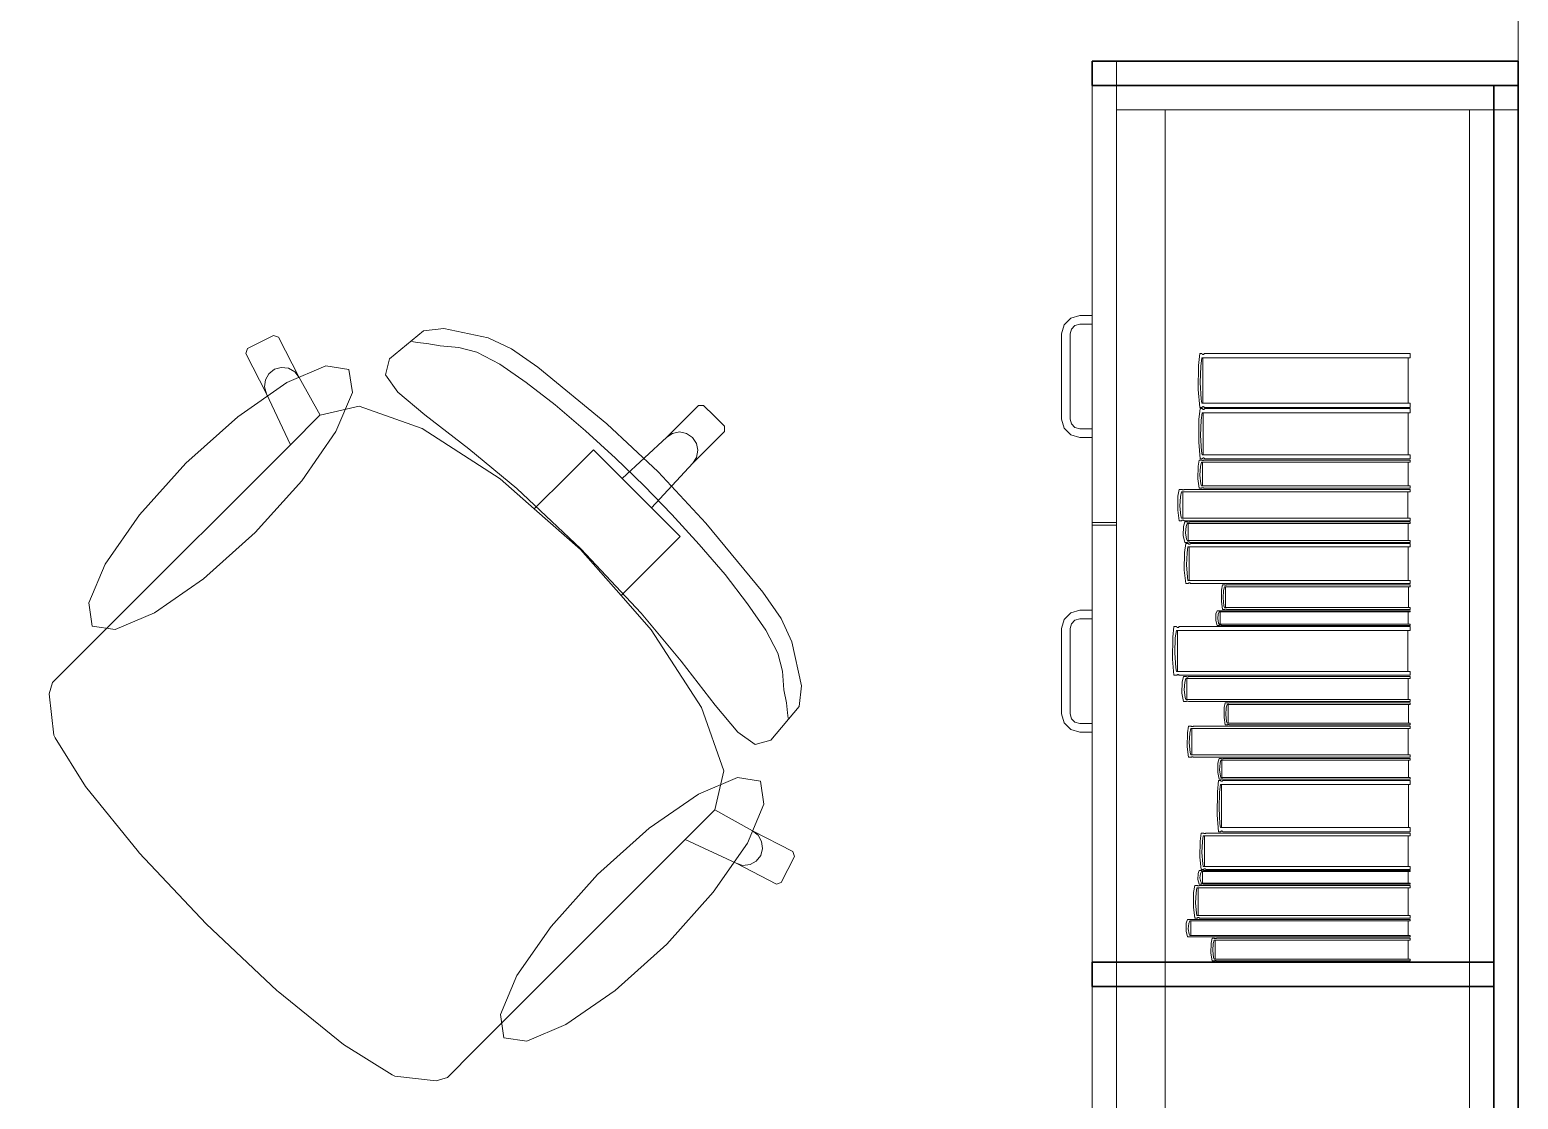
# Model space of a CAD drawing. Header units: inches. Extents: x -38 to 5698, y -33 to 92.
# Drawn here: x 111.298 to 112.52, y 21.608 to 22.486 of the extents above; entities that cross this region are included whole.
import ezdxf

# ---------------------------------------------------------------- set-up
doc = ezdxf.new("R2010")
doc.units = ezdxf.units.IN
doc.header["$MEASUREMENT"] = 0
doc.set_wipeout_variables(frame=1)
doc.linetypes.add('Wipeout_Contour', pattern=[1, 0, -1])
doc.layers.add('02 _ ARQ _ ZON _ Espacio.3D', color=7, linetype='Continuous')
doc.layers.add('Interior - Mobiliario', color=7, linetype='Continuous')

msp = doc.modelspace()

# ---------------------------------------------------------------- linework, layer by layer
at = {"layer": '02 _ ARQ _ ZON _ Espacio.3D', "color": 254, "linetype": 'Continuous', "lineweight": 0, "flags": 128}
msp.add_lwpolyline([(100.8201, 17.4), (112.52, 17.4), (112.52, 29.6999), (100.82, 29.7), (100.82, 27.9653), (102.07, 27.9653), (102.07, 27.7902), (100.82, 27.7902)], close=True, dxfattribs=at)
at = {"layer": 'Interior - Mobiliario', "color": 175, "linetype": 'Continuous', "lineweight": 13}
for p, q in [((112.5, 22.4407), (112.19, 22.4407)), ((112.19, 22.4407), (112.19, 20.9807)), ((112.5, 20.9807), (112.5, 22.4407)), ((112.23, 22.4207), (112.19, 22.4207)), ((112.48, 22.4207), (112.23, 22.4207)), ((112.147, 22.2442), (112.1525, 22.2497)), ((112.1525, 22.2497), (112.16, 22.2517)), ((112.16, 22.2517), (112.17, 22.2517)), ((112.17, 22.2517), (112.17, 22.2447)), ((111.4764, 22.2246), (111.4978, 22.2354)), ((111.4978, 22.2354), (111.5018, 22.2341)), ((111.5932, 22.2161), (111.6211, 22.2392)), ((111.6211, 22.2392), (111.6378, 22.2411)), ((111.6378, 22.2411), (111.674, 22.2334)), ((112.145, 22.2367), (112.147, 22.2442)), ((112.145, 22.1667), (112.145, 22.2367)), ((112.1531, 22.2407), (112.152, 22.2367)), ((112.152, 22.2367), (112.152, 22.1667)), ((112.156, 22.2437), (112.1531, 22.2407)), ((112.16, 22.2447), (112.156, 22.2437)), ((112.17, 22.2447), (112.16, 22.2447)), ((111.4751, 22.2205), (111.4764, 22.2246)), ((111.5018, 22.2341), (111.5188, 22.201)), ((111.6158, 22.2296), (111.6113, 22.2304)), ((111.6238, 22.2288), (111.6158, 22.2296)), ((111.6346, 22.2268), (111.6238, 22.2288)), ((111.65, 22.2256), (111.6346, 22.2268)), ((111.6647, 22.2217), (111.65, 22.2256)), ((111.674, 22.2334), (111.6932, 22.2244)), ((111.6932, 22.2244), (111.7149, 22.2095)), ((111.4921, 22.1874), (111.4751, 22.2205)), ((111.5898, 22.2031), (111.5932, 22.2161)), ((111.6836, 22.2118), (111.6647, 22.2217)), ((111.7054, 22.1969), (111.6836, 22.2118)), ((112.2574, 22.2108), (112.2572, 22.191)), ((112.2584, 22.2205), (112.2574, 22.2108)), ((112.2602, 22.2205), (112.2584, 22.2205)), ((112.2589, 22.1967), (112.2593, 22.2103)), ((112.2593, 22.2103), (112.2601, 22.2169)), ((112.2601, 22.2169), (112.4313, 22.2169)), ((112.2603, 22.2203), (112.2602, 22.2205)), ((112.2606, 22.22), (112.2603, 22.2203)), ((112.2608, 22.2198), (112.2606, 22.22)), ((112.261, 22.2197), (112.2608, 22.2198)), ((112.2613, 22.2197), (112.261, 22.2197)), ((112.261, 22.2169), (112.261, 22.1798)), ((112.2616, 22.2198), (112.2613, 22.2197)), ((112.2618, 22.22), (112.2616, 22.2198)), ((112.262, 22.2202), (112.2618, 22.22)), ((112.2622, 22.2205), (112.262, 22.2202)), ((112.4313, 22.2205), (112.2622, 22.2205)), ((112.4296, 22.1798), (112.4296, 22.2169)), ((112.4313, 22.2169), (112.4313, 22.2205)), ((111.4905, 22.1931), (111.4912, 22.1989)), ((111.4912, 22.1989), (111.494, 22.204)), ((111.494, 22.204), (111.4986, 22.2076)), ((111.4986, 22.2076), (111.5042, 22.2092)), ((111.5042, 22.2092), (111.51, 22.2085)), ((111.51, 22.2085), (111.5152, 22.2056)), ((111.5152, 22.2056), (111.5188, 22.201)), ((111.5188, 22.201), (111.5361, 22.17)), ((111.5998, 22.1888), (111.5898, 22.2031)), ((111.7149, 22.2095), (111.7716, 22.1627)), ((111.4921, 22.1874), (111.4905, 22.1931)), ((111.5117, 22.1457), (111.4921, 22.1874)), ((111.6221, 22.1702), (111.5998, 22.1888)), ((111.7292, 22.1783), (111.7054, 22.1969)), ((112.2572, 22.191), (112.2584, 22.1763)), ((112.2596, 22.1832), (112.2589, 22.1967)), ((111.5361, 22.17), (111.5681, 22.1774)), ((111.5681, 22.1774), (111.62, 22.1591)), ((111.754, 22.1572), (111.7292, 22.1783)), ((111.8207, 22.1518), (111.8468, 22.1779)), ((111.8468, 22.1779), (111.851, 22.1779)), ((111.851, 22.1779), (111.8596, 22.1693)), ((112.2587, 22.1753), (112.2578, 22.1663)), ((112.2584, 22.1763), (112.2602, 22.1763)), ((112.2606, 22.1753), (112.2587, 22.1753)), ((112.2601, 22.1798), (112.2596, 22.1832)), ((112.4313, 22.1798), (112.2601, 22.1798)), ((112.2602, 22.1763), (112.2604, 22.1765)), ((112.2604, 22.1765), (112.2606, 22.1768)), ((112.2606, 22.1768), (112.2609, 22.1769)), ((112.2607, 22.1751), (112.2606, 22.1753)), ((112.2609, 22.1749), (112.2607, 22.1751)), ((112.2609, 22.1769), (112.2611, 22.177)), ((112.2611, 22.1747), (112.2609, 22.1749)), ((112.2611, 22.177), (112.2614, 22.177)), ((112.2614, 22.1746), (112.2611, 22.1747)), ((112.2614, 22.177), (112.2616, 22.1769)), ((112.2616, 22.1746), (112.2614, 22.1746)), ((112.2616, 22.1769), (112.2618, 22.1767)), ((112.2619, 22.1747), (112.2616, 22.1746)), ((112.2618, 22.1767), (112.2621, 22.1764)), ((112.2621, 22.1748), (112.2619, 22.1747)), ((112.2621, 22.1764), (112.2622, 22.1763)), ((112.2624, 22.1751), (112.2621, 22.1748)), ((112.2622, 22.1763), (112.4313, 22.1763)), ((112.2625, 22.1753), (112.2624, 22.1751)), ((112.4313, 22.1753), (112.2625, 22.1753)), ((112.4313, 22.1763), (112.4313, 22.1798)), ((112.4313, 22.172), (112.4313, 22.1753)), ((111.5359, 22.1699), (111.5117, 22.1457)), ((111.5359, 22.1699), (111.5361, 22.17)), ((111.6583, 22.1423), (111.6221, 22.1702)), ((111.7716, 22.1627), (111.8138, 22.1235)), ((111.8681, 22.1608), (111.8596, 22.1693)), ((112.147, 22.1592), (112.145, 22.1667)), ((112.152, 22.1667), (112.1531, 22.1627)), ((112.1531, 22.1627), (112.156, 22.1598)), ((112.2578, 22.1663), (112.2576, 22.1478)), ((112.2592, 22.1532), (112.2596, 22.1658)), ((112.2596, 22.1658), (112.2604, 22.172)), ((112.2604, 22.172), (112.4313, 22.172)), ((112.2613, 22.172), (112.2613, 22.1374)), ((112.4296, 22.1374), (112.4296, 22.172)), ((111.62, 22.1591), (111.6839, 22.1177)), ((111.7786, 22.1346), (111.754, 22.1572)), ((111.7842, 22.1178), (111.8207, 22.1518)), ((111.8207, 22.1518), (111.8256, 22.155)), ((111.8256, 22.155), (111.8313, 22.1562)), ((111.8313, 22.1562), (111.8371, 22.155)), ((111.8371, 22.155), (111.842, 22.1517)), ((111.8452, 22.1468), (111.842, 22.1517)), ((111.8421, 22.1305), (111.8681, 22.1565)), ((111.8681, 22.1565), (111.8681, 22.1608)), ((112.1525, 22.1537), (112.147, 22.1592)), ((112.16, 22.1517), (112.1525, 22.1537)), ((112.156, 22.1598), (112.16, 22.1587)), ((112.16, 22.1587), (112.17, 22.1587)), ((112.17, 22.1517), (112.16, 22.1517)), ((112.17, 22.1587), (112.17, 22.1517)), ((112.2599, 22.1405), (112.2592, 22.1532)), ((111.3638, 21.9978), (111.5117, 22.1457)), ((111.6976, 22.1096), (111.6583, 22.1423)), ((111.7394, 22.1203), (111.7605, 22.1415)), ((111.7605, 22.1415), (111.7842, 22.1178)), ((111.8464, 22.1411), (111.8452, 22.1468)), ((111.8453, 22.1353), (111.8464, 22.1411)), ((112.2576, 22.1478), (112.2587, 22.1341)), ((112.2604, 22.1374), (112.2599, 22.1405)), ((112.4313, 22.1374), (112.2604, 22.1374)), ((112.4313, 22.1341), (112.4313, 22.1374)), ((111.8021, 22.1118), (111.7786, 22.1346)), ((111.8081, 22.0939), (111.8421, 22.1305)), ((111.8421, 22.1305), (111.8453, 22.1353)), ((112.2572, 22.1281), (112.257, 22.1177)), ((112.2581, 22.1331), (112.2572, 22.1281)), ((112.26, 22.1331), (112.2581, 22.1331)), ((112.2586, 22.1207), (112.2591, 22.1278)), ((112.2587, 22.1341), (112.2606, 22.1341)), ((112.2591, 22.1278), (112.2599, 22.1313)), ((112.2599, 22.1313), (112.4313, 22.1313)), ((112.2601, 22.133), (112.26, 22.1331)), ((112.2603, 22.1329), (112.2601, 22.133)), ((112.2606, 22.1328), (112.2603, 22.1329)), ((112.2606, 22.1341), (112.2607, 22.1343)), ((112.2608, 22.1327), (112.2606, 22.1328)), ((112.2607, 22.1343), (112.261, 22.1346)), ((112.2607, 22.1313), (112.2607, 22.1119)), ((112.2611, 22.1327), (112.2608, 22.1327)), ((112.261, 22.1346), (112.2612, 22.1347)), ((112.2613, 22.1328), (112.2611, 22.1327)), ((112.2612, 22.1347), (112.2614, 22.1348)), ((112.2616, 22.1329), (112.2613, 22.1328)), ((112.2614, 22.1348), (112.2617, 22.1348)), ((112.2618, 22.133), (112.2616, 22.1329)), ((112.2617, 22.1348), (112.2619, 22.1347)), ((112.2619, 22.1331), (112.2618, 22.133)), ((112.2619, 22.1347), (112.2622, 22.1345)), ((112.4313, 22.1331), (112.2619, 22.1331)), ((112.2622, 22.1345), (112.2624, 22.1343)), ((112.2624, 22.1343), (112.2625, 22.1341)), ((112.2625, 22.1341), (112.4313, 22.1341)), ((112.4296, 22.1119), (112.4296, 22.1313)), ((112.4313, 22.1313), (112.4313, 22.1331)), ((111.6839, 22.1177), (111.712, 22.0929)), ((111.712, 22.0929), (111.7394, 22.1203)), ((111.7842, 22.1178), (111.7961, 22.1059)), ((111.8529, 22.0813), (111.8138, 22.1235)), ((112.257, 22.1177), (112.2581, 22.11)), ((112.2593, 22.1136), (112.2586, 22.1207)), ((112.2599, 22.1119), (112.2593, 22.1136)), ((111.7503, 22.0601), (111.6976, 22.1096)), ((111.8081, 22.0939), (111.7961, 22.1059)), ((111.8021, 22.1118), (111.8249, 22.0883)), ((112.2406, 22.1034), (112.2404, 22.0919)), ((112.2416, 22.109), (112.2406, 22.1034)), ((112.2437, 22.109), (112.2416, 22.109)), ((112.2422, 22.0952), (112.2427, 22.1031)), ((112.2427, 22.1031), (112.2435, 22.107)), ((112.2435, 22.107), (112.4313, 22.107)), ((112.2438, 22.1089), (112.2437, 22.109)), ((112.244, 22.1088), (112.2438, 22.1089)), ((112.2443, 22.1087), (112.244, 22.1088)), ((112.2446, 22.1086), (112.2443, 22.1087)), ((112.2445, 22.107), (112.2445, 22.0853)), ((112.2449, 22.1086), (112.2446, 22.1086)), ((112.2451, 22.1086), (112.2449, 22.1086)), ((112.2454, 22.1087), (112.2451, 22.1086)), ((112.2456, 22.1089), (112.2454, 22.1087)), ((112.2458, 22.109), (112.2456, 22.1089)), ((112.4313, 22.109), (112.2458, 22.109)), ((112.2581, 22.11), (112.26, 22.11)), ((112.4313, 22.1119), (112.2599, 22.1119)), ((112.26, 22.11), (112.2601, 22.1102)), ((112.2601, 22.1102), (112.2604, 22.1103)), ((112.2604, 22.1103), (112.2606, 22.1104)), ((112.2606, 22.1104), (112.2609, 22.1104)), ((112.2609, 22.1104), (112.2611, 22.1104)), ((112.2611, 22.1104), (112.2614, 22.1104)), ((112.2614, 22.1104), (112.2616, 22.1103)), ((112.2616, 22.1103), (112.2618, 22.1101)), ((112.2618, 22.1101), (112.2619, 22.11)), ((112.2619, 22.11), (112.4313, 22.11)), ((112.4294, 22.0853), (112.4294, 22.107)), ((112.4313, 22.11), (112.4313, 22.1119)), ((112.4313, 22.107), (112.4313, 22.109)), ((111.712, 22.0929), (111.7499, 22.0596)), ((111.8317, 22.0703), (111.8081, 22.0939)), ((111.8249, 22.0883), (111.8474, 22.0637)), ((112.2404, 22.0919), (112.2416, 22.0833)), ((112.243, 22.0873), (112.2422, 22.0952)), ((111.8997, 22.0246), (111.8529, 22.0813)), ((112.17, 22.0817), (112.19, 22.0817)), ((112.17, 22.0797), (112.19, 22.0797)), ((112.2416, 22.0833), (112.2437, 22.0833)), ((112.2435, 22.0853), (112.243, 22.0873)), ((112.4313, 22.0853), (112.2435, 22.0853)), ((112.2437, 22.0833), (112.2438, 22.0834)), ((112.2438, 22.0834), (112.2441, 22.0836)), ((112.2441, 22.0836), (112.2444, 22.0837)), ((112.2444, 22.0837), (112.2446, 22.0837)), ((112.2446, 22.0837), (112.2449, 22.0837)), ((112.2449, 22.0837), (112.2452, 22.0837)), ((112.2452, 22.0786), (112.2449, 22.0711)), ((112.2452, 22.0837), (112.2454, 22.0835)), ((112.2462, 22.0823), (112.2452, 22.0786)), ((112.2454, 22.0835), (112.2457, 22.0834)), ((112.2457, 22.0834), (112.2458, 22.0833)), ((112.2458, 22.0833), (112.4313, 22.0833)), ((112.2482, 22.0823), (112.2462, 22.0823)), ((112.2467, 22.0733), (112.2472, 22.0784)), ((112.2472, 22.0784), (112.248, 22.0809)), ((112.248, 22.0809), (112.4313, 22.0809)), ((112.2483, 22.0822), (112.2482, 22.0823)), ((112.2485, 22.0821), (112.2483, 22.0822)), ((112.2488, 22.082), (112.2485, 22.0821)), ((112.249, 22.082), (112.2488, 22.082)), ((112.2493, 22.082), (112.249, 22.082)), ((112.249, 22.0809), (112.249, 22.0669)), ((112.2496, 22.082), (112.2493, 22.082)), ((112.2498, 22.0821), (112.2496, 22.082)), ((112.2501, 22.0822), (112.2498, 22.0821)), ((112.2502, 22.0823), (112.2501, 22.0822)), ((112.4313, 22.0823), (112.2502, 22.0823)), ((112.4295, 22.0669), (112.4295, 22.0809)), ((112.4313, 22.0833), (112.4313, 22.0853)), ((112.4313, 22.0809), (112.4313, 22.0823)), ((111.8106, 22.0491), (111.8317, 22.0703)), ((111.8474, 22.0637), (111.8686, 22.039)), ((112.2449, 22.0711), (112.2462, 22.0655)), ((112.247, 22.0645), (112.246, 22.0573)), ((112.2462, 22.0655), (112.2482, 22.0655)), ((112.2475, 22.0681), (112.2467, 22.0733)), ((112.249, 22.0645), (112.247, 22.0645)), ((112.248, 22.0669), (112.2475, 22.0681)), ((112.4313, 22.0669), (112.248, 22.0669)), ((112.2482, 22.0655), (112.2483, 22.0656)), ((112.2483, 22.0656), (112.2486, 22.0657)), ((112.2486, 22.0657), (112.2488, 22.0658)), ((112.2488, 22.0658), (112.2491, 22.0658)), ((112.2491, 22.0644), (112.249, 22.0645)), ((112.2491, 22.0658), (112.2494, 22.0658)), ((112.2493, 22.0642), (112.2491, 22.0644)), ((112.2496, 22.0641), (112.2493, 22.0642)), ((112.2494, 22.0658), (112.2496, 22.0658)), ((112.2496, 22.0658), (112.2499, 22.0657)), ((112.2498, 22.064), (112.2496, 22.0641)), ((112.2501, 22.064), (112.2498, 22.064)), ((112.2499, 22.0657), (112.2501, 22.0656)), ((112.2501, 22.0656), (112.2502, 22.0655)), ((112.2504, 22.064), (112.2501, 22.064)), ((112.2502, 22.0655), (112.4313, 22.0655)), ((112.2506, 22.0642), (112.2504, 22.064)), ((112.2509, 22.0643), (112.2506, 22.0642)), ((112.251, 22.0645), (112.2509, 22.0643)), ((112.4313, 22.0645), (112.251, 22.0645)), ((112.4313, 22.0655), (112.4313, 22.0669)), ((112.4313, 22.0619), (112.4313, 22.0645)), ((111.7832, 22.0218), (111.7499, 22.0596)), ((111.7503, 22.0601), (111.7998, 22.0073)), ((112.246, 22.0573), (112.2458, 22.0427)), ((112.2475, 22.0469), (112.248, 22.057)), ((112.248, 22.057), (112.2488, 22.0619)), ((112.2488, 22.0619), (112.4313, 22.0619)), ((112.2498, 22.0619), (112.2498, 22.0343)), ((112.4295, 22.0343), (112.4295, 22.0619)), ((111.7832, 22.0218), (111.8106, 22.0491)), ((112.2458, 22.0427), (112.247, 22.0317)), ((112.2483, 22.0368), (112.2475, 22.0469)), ((111.8686, 22.039), (111.8872, 22.0151)), ((112.247, 22.0317), (112.249, 22.0317)), ((112.2488, 22.0343), (112.2483, 22.0368)), ((112.4313, 22.0343), (112.2488, 22.0343)), ((112.249, 22.0317), (112.2491, 22.0319)), ((112.2491, 22.0319), (112.2494, 22.0321)), ((112.2494, 22.0321), (112.2496, 22.0322)), ((112.2496, 22.0322), (112.2499, 22.0323)), ((112.2499, 22.0323), (112.2502, 22.0323)), ((112.2502, 22.0323), (112.2504, 22.0322)), ((112.2504, 22.0322), (112.2507, 22.032)), ((112.2507, 22.032), (112.2509, 22.0318)), ((112.2509, 22.0318), (112.251, 22.0317)), ((112.251, 22.0317), (112.4313, 22.0317)), ((112.2772, 22.0307), (112.2764, 22.0263)), ((112.2789, 22.0307), (112.2772, 22.0307)), ((112.278, 22.026), (112.2788, 22.0291)), ((112.2788, 22.0291), (112.4313, 22.0291)), ((112.279, 22.0306), (112.2789, 22.0307)), ((112.2792, 22.0305), (112.279, 22.0306)), ((112.2794, 22.0304), (112.2792, 22.0305)), ((112.2796, 22.0304), (112.2794, 22.0304)), ((112.2795, 22.0291), (112.2795, 22.012)), ((112.2798, 22.0304), (112.2796, 22.0304)), ((112.2801, 22.0304), (112.2798, 22.0304)), ((112.2803, 22.0305), (112.2801, 22.0304)), ((112.2805, 22.0306), (112.2803, 22.0305)), ((112.2806, 22.0307), (112.2805, 22.0306)), ((112.4313, 22.0307), (112.2806, 22.0307)), ((112.4298, 22.012), (112.4298, 22.0291)), ((112.4313, 22.0317), (112.4313, 22.0343)), ((112.4313, 22.0291), (112.4313, 22.0307)), ((111.808, 21.9936), (111.7832, 22.0218)), ((111.8872, 22.0151), (111.902, 21.9933)), ((111.9146, 22.0029), (111.8997, 22.0246)), ((112.2764, 22.0263), (112.2762, 22.0171)), ((112.2762, 22.0171), (112.2772, 22.0103)), ((112.2777, 22.0198), (112.278, 22.026)), ((112.2783, 22.0135), (112.2777, 22.0198)), ((111.7998, 22.0073), (111.8325, 21.968)), ((111.9236, 21.9837), (111.9146, 22.0029)), ((112.1525, 22.0077), (112.147, 22.0022)), ((112.16, 22.0097), (112.1525, 22.0077)), ((112.156, 22.0017), (112.16, 22.0027)), ((112.17, 22.0097), (112.16, 22.0097)), ((112.16, 22.0027), (112.17, 22.0027)), ((112.17, 22.0027), (112.17, 22.0097)), ((112.2718, 22.0067), (112.2716, 22.0013)), ((112.2727, 22.0093), (112.2718, 22.0067)), ((112.2744, 22.0093), (112.2727, 22.0093)), ((112.2732, 22.0029), (112.2736, 22.0066)), ((112.2738, 21.9992), (112.2732, 22.0029)), ((112.2736, 22.0066), (112.2743, 22.0084)), ((112.2743, 22.0084), (112.4313, 22.0084)), ((112.2745, 22.0093), (112.2744, 22.0093)), ((112.2747, 22.0092), (112.2745, 22.0093)), ((112.2749, 22.0092), (112.2747, 22.0092)), ((112.2752, 22.0091), (112.2749, 22.0092)), ((112.2751, 22.0084), (112.2751, 21.9983)), ((112.2754, 22.0091), (112.2752, 22.0091)), ((112.2756, 22.0092), (112.2754, 22.0091)), ((112.2758, 22.0092), (112.2756, 22.0092)), ((112.2761, 22.0093), (112.2758, 22.0092)), ((112.2762, 22.0093), (112.2761, 22.0093)), ((112.4313, 22.0093), (112.2762, 22.0093)), ((112.2772, 22.0103), (112.2789, 22.0103)), ((112.2788, 22.012), (112.2783, 22.0135)), ((112.4313, 22.012), (112.2788, 22.012)), ((112.2789, 22.0103), (112.279, 22.0105)), ((112.279, 22.0105), (112.2792, 22.0106)), ((112.2792, 22.0106), (112.2794, 22.0106)), ((112.2794, 22.0106), (112.2797, 22.0107)), ((112.2797, 22.0107), (112.2799, 22.0107)), ((112.2799, 22.0107), (112.2801, 22.0106)), ((112.2801, 22.0106), (112.2803, 22.0105)), ((112.2803, 22.0105), (112.2805, 22.0104)), ((112.2805, 22.0104), (112.2806, 22.0103)), ((112.2806, 22.0103), (112.4313, 22.0103)), ((112.4297, 21.9983), (112.4297, 22.0084)), ((112.4313, 22.0103), (112.4313, 22.012)), ((112.4313, 22.0084), (112.4313, 22.0093)), ((111.3383, 21.9723), (111.3638, 21.9978)), ((111.8493, 21.9298), (111.808, 21.9936)), ((111.902, 21.9933), (111.912, 21.9745)), ((112.147, 22.0022), (112.145, 21.9947)), ((112.145, 21.9947), (112.145, 21.9247)), ((112.152, 21.9947), (112.1531, 21.9987)), ((112.152, 21.9247), (112.152, 21.9947)), ((112.1531, 21.9987), (112.156, 22.0017)), ((112.2373, 21.9963), (112.2363, 21.9875)), ((112.2394, 21.9963), (112.2373, 21.9963)), ((112.2384, 21.9871), (112.2393, 21.9931)), ((112.2393, 21.9931), (112.4313, 21.9931)), ((112.2395, 21.9961), (112.2394, 21.9963)), ((112.2398, 21.9959), (112.2395, 21.9961)), ((112.24, 21.9957), (112.2398, 21.9959)), ((112.2403, 21.9956), (112.24, 21.9957)), ((112.2402, 21.9931), (112.2402, 21.9595)), ((112.2406, 21.9956), (112.2403, 21.9956)), ((112.2409, 21.9957), (112.2406, 21.9956)), ((112.2412, 21.9959), (112.2409, 21.9957)), ((112.2414, 21.9961), (112.2412, 21.9959)), ((112.2416, 21.9963), (112.2414, 21.9961)), ((112.4313, 21.9963), (112.2416, 21.9963)), ((112.2716, 22.0013), (112.2727, 21.9973)), ((112.2727, 21.9973), (112.2744, 21.9973)), ((112.2743, 21.9983), (112.2738, 21.9992)), ((112.4313, 21.9983), (112.2743, 21.9983)), ((112.2744, 21.9973), (112.2746, 21.9974)), ((112.2746, 21.9974), (112.2748, 21.9974)), ((112.2748, 21.9974), (112.275, 21.9975)), ((112.275, 21.9975), (112.2752, 21.9975)), ((112.2752, 21.9975), (112.2754, 21.9975)), ((112.2754, 21.9975), (112.2757, 21.9975)), ((112.2757, 21.9975), (112.2759, 21.9974)), ((112.2759, 21.9974), (112.2761, 21.9974)), ((112.2761, 21.9974), (112.2762, 21.9973)), ((112.2762, 21.9973), (112.4313, 21.9973)), ((112.4294, 21.9595), (112.4294, 21.9931)), ((112.4313, 21.9973), (112.4313, 21.9983)), ((112.4313, 21.9931), (112.4313, 21.9963)), ((111.9314, 21.9476), (111.9236, 21.9837)), ((112.2363, 21.9875), (112.236, 21.9696)), ((112.2379, 21.9748), (112.2384, 21.9871)), ((111.3164, 21.9504), (111.3383, 21.9723)), ((111.8325, 21.968), (111.8604, 21.9318)), ((111.912, 21.9745), (111.9159, 21.9597)), ((112.236, 21.9696), (112.2373, 21.9563)), ((112.2387, 21.9625), (112.2379, 21.9748)), ((111.9159, 21.9597), (111.917, 21.9443)), ((112.2373, 21.9563), (112.2394, 21.9563)), ((112.2393, 21.9595), (112.2387, 21.9625)), ((112.4313, 21.9595), (112.2393, 21.9595)), ((112.2394, 21.9563), (112.2396, 21.9565)), ((112.2396, 21.9565), (112.2398, 21.9567)), ((112.2398, 21.9567), (112.2401, 21.9568)), ((112.2401, 21.9568), (112.2404, 21.9569)), ((112.2404, 21.9569), (112.2407, 21.9569)), ((112.2407, 21.9569), (112.241, 21.9568)), ((112.241, 21.9568), (112.2412, 21.9566)), ((112.2412, 21.9566), (112.2415, 21.9564)), ((112.2415, 21.9564), (112.2416, 21.9563)), ((112.2416, 21.9563), (112.4313, 21.9563)), ((112.2451, 21.9553), (112.2441, 21.9508)), ((112.2471, 21.9553), (112.2451, 21.9553)), ((112.2461, 21.9506), (112.247, 21.9536)), ((112.247, 21.9536), (112.4313, 21.9536)), ((112.2472, 21.9552), (112.2471, 21.9553)), ((112.2475, 21.955), (112.2472, 21.9552)), ((112.2477, 21.955), (112.2475, 21.955)), ((112.248, 21.9549), (112.2477, 21.955)), ((112.2479, 21.9536), (112.2479, 21.9364)), ((112.2483, 21.9549), (112.248, 21.9549)), ((112.2485, 21.9549), (112.2483, 21.9549)), ((112.2488, 21.955), (112.2485, 21.9549)), ((112.249, 21.9551), (112.2488, 21.955)), ((112.2492, 21.9553), (112.249, 21.9551)), ((112.4313, 21.9553), (112.2492, 21.9553)), ((112.4295, 21.9364), (112.4295, 21.9536)), ((112.4313, 21.9563), (112.4313, 21.9595)), ((112.4313, 21.9536), (112.4313, 21.9553)), ((111.3135, 21.9411), (111.3164, 21.9504)), ((111.917, 21.9443), (111.9191, 21.9336)), ((111.9295, 21.9308), (111.9314, 21.9476)), ((112.2441, 21.9508), (112.2438, 21.9416)), ((112.2438, 21.9416), (112.2451, 21.9348)), ((112.2456, 21.9443), (112.2461, 21.9506)), ((112.2464, 21.938), (112.2456, 21.9443)), ((111.3175, 21.9071), (111.3135, 21.9411)), ((111.8676, 21.8778), (111.8493, 21.9298)), ((111.8604, 21.9318), (111.8791, 21.9096)), ((111.9063, 21.903), (111.9295, 21.9308)), ((111.9191, 21.9336), (111.9198, 21.9255)), ((112.2451, 21.9348), (112.2471, 21.9348)), ((112.247, 21.9364), (112.2464, 21.938)), ((112.4313, 21.9364), (112.247, 21.9364)), ((112.2471, 21.9348), (112.2473, 21.9349)), ((112.2473, 21.9349), (112.2475, 21.935)), ((112.2475, 21.935), (112.2478, 21.9351)), ((112.2478, 21.9351), (112.248, 21.9351)), ((112.248, 21.9351), (112.2483, 21.9351)), ((112.2483, 21.9351), (112.2486, 21.9351)), ((112.2486, 21.9351), (112.2488, 21.935)), ((112.2488, 21.935), (112.2491, 21.9349)), ((112.2491, 21.9349), (112.2492, 21.9348)), ((112.2492, 21.9348), (112.4313, 21.9348)), ((112.2785, 21.9298), (112.2784, 21.9217)), ((112.2794, 21.9338), (112.2785, 21.9298)), ((112.281, 21.9338), (112.2794, 21.9338)), ((112.2798, 21.924), (112.2802, 21.9296)), ((112.2802, 21.9296), (112.2809, 21.9323)), ((112.2809, 21.9323), (112.4313, 21.9323)), ((112.2811, 21.9337), (112.281, 21.9338)), ((112.2813, 21.9336), (112.2811, 21.9337)), ((112.2815, 21.9335), (112.2813, 21.9336)), ((112.2817, 21.9335), (112.2815, 21.9335)), ((112.282, 21.9335), (112.2817, 21.9335)), ((112.2817, 21.9323), (112.2817, 21.9171)), ((112.2822, 21.9335), (112.282, 21.9335)), ((112.2824, 21.9336), (112.2822, 21.9335)), ((112.2826, 21.9337), (112.2824, 21.9336)), ((112.2827, 21.9338), (112.2826, 21.9337)), ((112.4313, 21.9338), (112.2827, 21.9338)), ((112.4298, 21.9171), (112.4298, 21.9323)), ((112.4313, 21.9348), (112.4313, 21.9364)), ((112.4313, 21.9323), (112.4313, 21.9338)), ((111.9198, 21.9255), (111.9206, 21.921)), ((112.145, 21.9247), (112.147, 21.9172)), ((112.147, 21.9172), (112.1525, 21.9117)), ((112.1531, 21.9207), (112.152, 21.9247)), ((112.156, 21.9178), (112.1531, 21.9207)), ((112.16, 21.9167), (112.156, 21.9178)), ((112.2784, 21.9217), (112.2794, 21.9156)), ((112.2804, 21.9184), (112.2798, 21.924)), ((112.2809, 21.9171), (112.2804, 21.9184)), ((112.4313, 21.9171), (112.2809, 21.9171)), ((112.4313, 21.9156), (112.4313, 21.9171)), ((111.3184, 21.905), (111.3175, 21.9071)), ((111.3433, 21.865), (111.3184, 21.905)), ((111.8791, 21.9096), (111.8934, 21.8995)), ((112.1525, 21.9117), (112.16, 21.9097)), ((112.17, 21.9167), (112.16, 21.9167)), ((112.16, 21.9097), (112.17, 21.9097)), ((112.17, 21.9097), (112.17, 21.9167)), ((112.2483, 21.909), (112.2481, 21.8975)), ((112.2493, 21.9146), (112.2483, 21.909)), ((112.2513, 21.9146), (112.2493, 21.9146)), ((112.2499, 21.9008), (112.2503, 21.9087)), ((112.2503, 21.9087), (112.2512, 21.9126)), ((112.2512, 21.9126), (112.4313, 21.9126)), ((112.2514, 21.9145), (112.2513, 21.9146)), ((112.2517, 21.9144), (112.2514, 21.9145)), ((112.2519, 21.9142), (112.2517, 21.9144)), ((112.2522, 21.9142), (112.2519, 21.9142)), ((112.2521, 21.9126), (112.2521, 21.891)), ((112.2524, 21.9142), (112.2522, 21.9142)), ((112.2527, 21.9142), (112.2524, 21.9142)), ((112.253, 21.9143), (112.2527, 21.9142)), ((112.2532, 21.9145), (112.253, 21.9143)), ((112.2533, 21.9146), (112.2532, 21.9145)), ((112.4313, 21.9146), (112.2533, 21.9146)), ((112.2794, 21.9156), (112.281, 21.9156)), ((112.281, 21.9156), (112.2812, 21.9157)), ((112.2812, 21.9157), (112.2814, 21.9158)), ((112.2814, 21.9158), (112.2816, 21.9159)), ((112.2816, 21.9159), (112.2818, 21.9159)), ((112.2818, 21.9159), (112.282, 21.9159)), ((112.282, 21.9159), (112.2822, 21.9159)), ((112.2822, 21.9159), (112.2824, 21.9158)), ((112.2824, 21.9158), (112.2826, 21.9157)), ((112.2826, 21.9157), (112.2827, 21.9156)), ((112.2827, 21.9156), (112.4313, 21.9156)), ((112.4295, 21.891), (112.4295, 21.9126)), ((112.4313, 21.9126), (112.4313, 21.9146)), ((111.8934, 21.8995), (111.9063, 21.903)), ((112.2481, 21.8975), (112.2493, 21.889)), ((112.2506, 21.893), (112.2499, 21.9008)), ((112.2512, 21.891), (112.2506, 21.893)), ((112.2493, 21.889), (112.2513, 21.889)), ((112.4313, 21.891), (112.2512, 21.891)), ((112.2513, 21.889), (112.2515, 21.8891)), ((112.2515, 21.8891), (112.2517, 21.8892)), ((112.2517, 21.8892), (112.252, 21.8893)), ((112.252, 21.8893), (112.2522, 21.8894)), ((112.2522, 21.8894), (112.2525, 21.8894)), ((112.2525, 21.8894), (112.2528, 21.8893)), ((112.2528, 21.8893), (112.253, 21.8892)), ((112.253, 21.8892), (112.2532, 21.8891)), ((112.2532, 21.8891), (112.2533, 21.889)), ((112.2533, 21.889), (112.4313, 21.889)), ((112.2734, 21.8842), (112.2732, 21.8766)), ((112.2743, 21.888), (112.2734, 21.8842)), ((112.276, 21.888), (112.2743, 21.888)), ((112.2747, 21.8788), (112.2751, 21.8841)), ((112.2751, 21.8841), (112.2758, 21.8866)), ((112.2758, 21.8866), (112.4313, 21.8866)), ((112.2761, 21.8879), (112.276, 21.888)), ((112.2763, 21.8878), (112.2761, 21.8879)), ((112.2765, 21.8877), (112.2763, 21.8878)), ((112.2767, 21.8877), (112.2765, 21.8877)), ((112.2766, 21.8866), (112.2766, 21.8723)), ((112.2769, 21.8877), (112.2767, 21.8877)), ((112.2772, 21.8877), (112.2769, 21.8877)), ((112.2774, 21.8878), (112.2772, 21.8877)), ((112.2776, 21.8879), (112.2774, 21.8878)), ((112.2777, 21.888), (112.2776, 21.8879)), ((112.4313, 21.888), (112.2777, 21.888)), ((112.4298, 21.8723), (112.4298, 21.8866)), ((112.4313, 21.889), (112.4313, 21.891)), ((112.4313, 21.8866), (112.4313, 21.888)), ((111.8602, 21.8459), (111.8676, 21.8778)), ((112.2739, 21.87), (112.273, 21.8607)), ((112.2732, 21.8766), (112.2743, 21.871)), ((112.2756, 21.87), (112.2739, 21.87)), ((112.2743, 21.871), (112.276, 21.871)), ((112.2754, 21.8736), (112.2747, 21.8788)), ((112.2758, 21.8723), (112.2754, 21.8736)), ((112.2757, 21.8698), (112.2756, 21.87)), ((112.2759, 21.8696), (112.2757, 21.8698)), ((112.4313, 21.8723), (112.2758, 21.8723)), ((112.2761, 21.8694), (112.2759, 21.8696)), ((112.276, 21.871), (112.2761, 21.8711)), ((112.2761, 21.8711), (112.2763, 21.8712)), ((112.2763, 21.8693), (112.2761, 21.8694)), ((112.2763, 21.8712), (112.2765, 21.8712)), ((112.2766, 21.8693), (112.2763, 21.8693)), ((112.2765, 21.8712), (112.2768, 21.8713)), ((112.2768, 21.8693), (112.2766, 21.8693)), ((112.2768, 21.8713), (112.277, 21.8713)), ((112.277, 21.8695), (112.2768, 21.8693)), ((112.277, 21.8713), (112.2772, 21.8712)), ((112.2772, 21.8697), (112.277, 21.8695)), ((112.2772, 21.8712), (112.2774, 21.8711)), ((112.2773, 21.87), (112.2772, 21.8697)), ((112.4313, 21.87), (112.2773, 21.87)), ((112.2774, 21.8711), (112.2776, 21.871)), ((112.2776, 21.871), (112.2777, 21.871)), ((112.2777, 21.871), (112.4313, 21.871)), ((112.4313, 21.871), (112.4313, 21.8723)), ((112.4313, 21.8666), (112.4313, 21.87)), ((111.3869, 21.8113), (111.3433, 21.865)), ((112.273, 21.8607), (112.2728, 21.8418)), ((112.2743, 21.8473), (112.2747, 21.8603)), ((112.2747, 21.8603), (112.2755, 21.8666)), ((112.2755, 21.8666), (112.4313, 21.8666)), ((112.2763, 21.8666), (112.2763, 21.8312)), ((112.4298, 21.8312), (112.4298, 21.8666)), ((111.8602, 21.8457), (111.8359, 21.8214)), ((111.8602, 21.8457), (111.8602, 21.8459)), ((111.8912, 21.8286), (111.8602, 21.8459)), ((112.275, 21.8344), (112.2743, 21.8473)), ((112.2728, 21.8418), (112.2739, 21.8278)), ((112.2755, 21.8312), (112.275, 21.8344)), ((111.6881, 21.6736), (111.8359, 21.8214)), ((111.8359, 21.8214), (111.8777, 21.8019)), ((111.8958, 21.8249), (111.8912, 21.8286)), ((111.9243, 21.8116), (111.8912, 21.8286)), ((111.8987, 21.8198), (111.8958, 21.8249)), ((111.8994, 21.814), (111.8987, 21.8198)), ((112.2588, 21.8202), (112.2586, 21.8069)), ((112.2597, 21.8268), (112.2588, 21.8202)), ((112.2616, 21.8268), (112.2597, 21.8268)), ((112.2602, 21.8107), (112.2607, 21.8199)), ((112.2607, 21.8199), (112.2614, 21.8244)), ((112.2614, 21.8244), (112.4313, 21.8244)), ((112.2617, 21.8267), (112.2616, 21.8268)), ((112.2619, 21.8265), (112.2617, 21.8267)), ((112.2621, 21.8264), (112.2619, 21.8265)), ((112.2624, 21.8263), (112.2621, 21.8264)), ((112.2623, 21.8244), (112.2623, 21.7993)), ((112.2626, 21.8263), (112.2624, 21.8263)), ((112.2629, 21.8263), (112.2626, 21.8263)), ((112.2631, 21.8264), (112.2629, 21.8263)), ((112.2634, 21.8266), (112.2631, 21.8264)), ((112.2635, 21.8268), (112.2634, 21.8266)), ((112.4313, 21.8268), (112.2635, 21.8268)), ((112.2739, 21.8278), (112.2756, 21.8278)), ((112.4313, 21.8312), (112.2755, 21.8312)), ((112.2756, 21.8278), (112.2757, 21.828)), ((112.2757, 21.828), (112.2759, 21.8282)), ((112.2759, 21.8282), (112.2762, 21.8284)), ((112.2762, 21.8284), (112.2764, 21.8285)), ((112.2764, 21.8285), (112.2766, 21.8285)), ((112.2766, 21.8285), (112.2768, 21.8284)), ((112.2768, 21.8284), (112.2771, 21.8282)), ((112.2771, 21.8282), (112.2773, 21.8279)), ((112.2773, 21.8279), (112.2773, 21.8278)), ((112.2773, 21.8278), (112.4313, 21.8278)), ((112.4296, 21.7993), (112.4296, 21.8244)), ((112.4313, 21.8278), (112.4313, 21.8312)), ((112.4313, 21.8244), (112.4313, 21.8268)), ((111.3876, 21.8105), (111.3869, 21.8113)), ((111.4424, 21.7521), (111.3876, 21.8105)), ((111.8943, 21.8037), (111.8979, 21.8083)), ((111.8979, 21.8083), (111.8994, 21.814)), ((111.9148, 21.7862), (111.9256, 21.8075)), ((111.9256, 21.8075), (111.9243, 21.8116)), ((112.2586, 21.8069), (112.2597, 21.7969)), ((112.2609, 21.8016), (112.2602, 21.8107)), ((111.8777, 21.8019), (111.8833, 21.8002)), ((111.8777, 21.8019), (111.9108, 21.7849)), ((111.8833, 21.8002), (111.8892, 21.8009)), ((111.8892, 21.8009), (111.8943, 21.8037)), ((112.2581, 21.7959), (112.2571, 21.7935)), ((112.2599, 21.7959), (112.2581, 21.7959)), ((112.259, 21.7934), (112.2598, 21.7951)), ((112.2597, 21.7969), (112.2616, 21.7969)), ((112.2598, 21.7951), (112.4313, 21.7951)), ((112.26, 21.7959), (112.2599, 21.7959)), ((112.2603, 21.7958), (112.26, 21.7959)), ((112.2605, 21.7958), (112.2603, 21.7958)), ((112.2607, 21.7958), (112.2605, 21.7958)), ((112.261, 21.7958), (112.2607, 21.7958)), ((112.2607, 21.7951), (112.2607, 21.7857)), ((112.2614, 21.7993), (112.2609, 21.8016)), ((112.2613, 21.7958), (112.261, 21.7958)), ((112.2615, 21.7958), (112.2613, 21.7958)), ((112.4313, 21.7993), (112.2614, 21.7993)), ((112.2617, 21.7959), (112.2615, 21.7958)), ((112.2616, 21.7969), (112.2617, 21.7971)), ((112.2617, 21.7971), (112.262, 21.7973)), ((112.2619, 21.7959), (112.2617, 21.7959)), ((112.4313, 21.7959), (112.2619, 21.7959)), ((112.262, 21.7973), (112.2622, 21.7974)), ((112.2622, 21.7974), (112.2624, 21.7974)), ((112.2624, 21.7974), (112.2627, 21.7974)), ((112.2627, 21.7974), (112.2629, 21.7974)), ((112.2629, 21.7974), (112.2632, 21.7972)), ((112.2632, 21.7972), (112.2634, 21.7971)), ((112.2634, 21.7971), (112.2635, 21.7969)), ((112.2635, 21.7969), (112.4313, 21.7969)), ((112.4296, 21.7857), (112.4296, 21.7951)), ((112.4313, 21.7969), (112.4313, 21.7993)), ((112.4313, 21.7951), (112.4313, 21.7959)), ((111.9108, 21.7849), (111.9148, 21.7862)), ((112.2544, 21.7838), (112.2534, 21.7779)), ((112.2563, 21.7838), (112.2544, 21.7838)), ((112.2564, 21.7837), (112.2563, 21.7838)), ((112.2567, 21.7836), (112.2564, 21.7837)), ((112.2569, 21.7834), (112.2567, 21.7836)), ((112.2571, 21.7935), (112.2569, 21.7885)), ((112.2569, 21.7885), (112.2581, 21.7848)), ((112.2572, 21.7834), (112.2569, 21.7834)), ((112.2574, 21.7834), (112.2572, 21.7834)), ((112.2577, 21.7834), (112.2574, 21.7834)), ((112.2579, 21.7835), (112.2577, 21.7834)), ((112.2581, 21.7837), (112.2579, 21.7835)), ((112.2581, 21.7848), (112.2599, 21.7848)), ((112.2583, 21.7838), (112.2581, 21.7837)), ((112.4313, 21.7838), (112.2583, 21.7838)), ((112.2586, 21.79), (112.259, 21.7934)), ((112.2593, 21.7866), (112.2586, 21.79)), ((112.2598, 21.7857), (112.2593, 21.7866)), ((112.4313, 21.7857), (112.2598, 21.7857)), ((112.2599, 21.7848), (112.2601, 21.7849)), ((112.2601, 21.7849), (112.2603, 21.785)), ((112.2603, 21.785), (112.2605, 21.785)), ((112.2605, 21.785), (112.2608, 21.785)), ((112.2608, 21.785), (112.2611, 21.785)), ((112.2611, 21.785), (112.2613, 21.785)), ((112.2613, 21.785), (112.2615, 21.7849)), ((112.2615, 21.7849), (112.2618, 21.7849)), ((112.2618, 21.7849), (112.2619, 21.7848)), ((112.2619, 21.7848), (112.4313, 21.7848)), ((112.4313, 21.7848), (112.4313, 21.7857)), ((112.4313, 21.7817), (112.4313, 21.7838)), ((112.2534, 21.7779), (112.2532, 21.7659)), ((112.2549, 21.7694), (112.2554, 21.7776)), ((112.2554, 21.7776), (112.2562, 21.7817)), ((112.2562, 21.7817), (112.4313, 21.7817)), ((112.4296, 21.7817), (112.2571, 21.7817)), ((112.2571, 21.7817), (112.2571, 21.7591)), ((112.4296, 21.7591), (112.4296, 21.7817)), ((112.2532, 21.7659), (112.2544, 21.7569)), ((112.2557, 21.7611), (112.2549, 21.7694)), ((112.2562, 21.7591), (112.2557, 21.7611)), ((112.4313, 21.7591), (112.2562, 21.7591)), ((112.2571, 21.7591), (112.4296, 21.7591)), ((112.4313, 21.7569), (112.4313, 21.7591)), ((111.4424, 21.7521), (111.5007, 21.6973)), ((112.2474, 21.7527), (112.2472, 21.7462)), ((112.2472, 21.7462), (112.2484, 21.7414)), ((112.2484, 21.7559), (112.2474, 21.7527)), ((112.2504, 21.7559), (112.2484, 21.7559)), ((112.2489, 21.7481), (112.2494, 21.7526)), ((112.2497, 21.7436), (112.2489, 21.7481)), ((112.2494, 21.7526), (112.2502, 21.7547)), ((112.2502, 21.7547), (112.4313, 21.7547)), ((112.2505, 21.7558), (112.2504, 21.7559)), ((112.2507, 21.7558), (112.2505, 21.7558)), ((112.251, 21.7557), (112.2507, 21.7558)), ((112.2512, 21.7557), (112.251, 21.7557)), ((112.2511, 21.7547), (112.2511, 21.7425)), ((112.2515, 21.7557), (112.2512, 21.7557)), ((112.2518, 21.7557), (112.2515, 21.7557)), ((112.252, 21.7557), (112.2518, 21.7557)), ((112.2523, 21.7558), (112.252, 21.7557)), ((112.2524, 21.7559), (112.2523, 21.7558)), ((112.4313, 21.7559), (112.2524, 21.7559)), ((112.2544, 21.7569), (112.2563, 21.7569)), ((112.2563, 21.7569), (112.2565, 21.757)), ((112.2565, 21.757), (112.2567, 21.7572)), ((112.2567, 21.7572), (112.257, 21.7573)), ((112.257, 21.7573), (112.2572, 21.7574)), ((112.2572, 21.7574), (112.2575, 21.7573)), ((112.2575, 21.7573), (112.2577, 21.7573)), ((112.2577, 21.7573), (112.258, 21.7572)), ((112.258, 21.7572), (112.2582, 21.757)), ((112.2582, 21.757), (112.2583, 21.7569)), ((112.2583, 21.7569), (112.4313, 21.7569)), ((112.4295, 21.7425), (112.4295, 21.7547)), ((112.4313, 21.7547), (112.4313, 21.7559)), ((112.2484, 21.7414), (112.2504, 21.7414)), ((112.2502, 21.7425), (112.2497, 21.7436)), ((112.4313, 21.7425), (112.2502, 21.7425)), ((112.2504, 21.7414), (112.2505, 21.7415)), ((112.2505, 21.7415), (112.2508, 21.7415)), ((112.2508, 21.7415), (112.251, 21.7416)), ((112.251, 21.7416), (112.2513, 21.7416)), ((112.2513, 21.7416), (112.2516, 21.7416)), ((112.2516, 21.7416), (112.2518, 21.7416)), ((112.2518, 21.7416), (112.2521, 21.7415)), ((112.2521, 21.7415), (112.2523, 21.7414)), ((112.2523, 21.7414), (112.2524, 21.7414)), ((112.2524, 21.7414), (112.4313, 21.7414)), ((112.2678, 21.7363), (112.2676, 21.728)), ((112.2686, 21.7404), (112.2678, 21.7363)), ((112.2704, 21.7404), (112.2686, 21.7404)), ((112.2691, 21.7304), (112.2695, 21.7361)), ((112.2695, 21.7361), (112.2703, 21.7389)), ((112.2703, 21.7389), (112.4313, 21.7389)), ((112.2705, 21.7403), (112.2704, 21.7404)), ((112.2707, 21.7402), (112.2705, 21.7403)), ((112.2709, 21.7401), (112.2707, 21.7402)), ((112.2712, 21.7401), (112.2709, 21.7401)), ((112.2714, 21.7401), (112.2712, 21.7401)), ((112.2716, 21.7401), (112.2714, 21.7401)), ((112.2719, 21.7402), (112.2716, 21.7401)), ((112.2721, 21.7403), (112.2719, 21.7402)), ((112.2722, 21.7404), (112.2721, 21.7403)), ((112.4313, 21.7404), (112.2722, 21.7404)), ((112.4313, 21.7414), (112.4313, 21.7425)), ((112.4313, 21.7389), (112.4313, 21.7404)), ((111.5007, 21.6973), (111.5016, 21.6966)), ((111.5016, 21.6966), (111.5552, 21.6531)), ((111.6626, 21.6481), (111.6881, 21.6736)), ((111.5552, 21.6531), (111.5953, 21.6281)), ((111.6406, 21.6261), (111.6626, 21.6481)), ((111.5953, 21.6281), (111.5974, 21.6272)), ((111.5974, 21.6272), (111.6313, 21.6232)), ((111.6313, 21.6232), (111.6406, 21.6261))]:
    msp.add_line(p, q, dxfattribs=at)
at = {"layer": 'Interior - Mobiliario', "color": 175, "linetype": 'Continuous', "lineweight": 13, "flags": 128}
for points in [[(111.4259, 22.1306), (111.4684, 22.1687), (111.5087, 22.1968), (111.5408, 22.2104), (111.5597, 22.2075), (111.5626, 22.1886), (111.549, 22.1565), (111.521, 22.1161), (111.4828, 22.0737), (111.4403, 22.0355), (111.4, 22.0075), (111.3679, 21.9939), (111.349, 21.9968), (111.3461, 22.0157), (111.3597, 22.0477), (111.3877, 22.0881)], [(111.8208, 21.7356), (111.859, 21.7781), (111.887, 21.8185), (111.9006, 21.8506), (111.8977, 21.8695), (111.8788, 21.8724), (111.8468, 21.8587), (111.8064, 21.8307), (111.7639, 21.7926), (111.7258, 21.7501), (111.6977, 21.7097), (111.6841, 21.6777), (111.687, 21.6587), (111.7059, 21.6559), (111.738, 21.6695), (111.7783, 21.6975)]]:
    msp.add_lwpolyline(points, close=True, dxfattribs=at)

# ---------------------------------------------------------------- next in the draw order: wipeouts: each hides what was drawn before it
at = {"color": 254, "linetype": 'Wipeout_Contour', "lineweight": 0, "ltscale": 3296.720593}
msp.add_wipeout([(112.17, 21.7207), (112.17, 21.7007), (112.5, 21.7007), (112.5, 21.7207)], dxfattribs=at).dxf.layer = 'Interior - Mobiliario'

# ---------------------------------------------------------------- next in the draw order: linework, layer by layer
at = {"layer": 'Interior - Mobiliario', "color": 175, "linetype": 'Continuous', "lineweight": 13}
for p, q in [((112.19, 22.4207), (112.19, 21.0007)), ((112.23, 21.0007), (112.23, 22.4207)), ((112.48, 22.4207), (112.48, 21.0007)), ((112.17, 21.7207), (112.17, 22.0797)), ((112.19, 21.7207), (112.19, 22.0797)), ((112.2711, 21.7389), (112.2711, 21.7232)), ((112.4297, 21.7232), (112.4297, 21.7389)), ((112.2676, 21.728), (112.2686, 21.7217)), ((112.2686, 21.7217), (112.2704, 21.7217)), ((112.2698, 21.7246), (112.2691, 21.7304)), ((112.2703, 21.7232), (112.2698, 21.7246)), ((112.4313, 21.7232), (112.2703, 21.7232)), ((112.2704, 21.7217), (112.2706, 21.7218)), ((112.2706, 21.7218), (112.2708, 21.7219)), ((112.2708, 21.7219), (112.271, 21.722)), ((112.271, 21.722), (112.2712, 21.722)), ((112.2712, 21.722), (112.2715, 21.722)), ((112.2715, 21.722), (112.2717, 21.722)), ((112.2717, 21.722), (112.2719, 21.7219)), ((112.2719, 21.7219), (112.2721, 21.7218)), ((112.2721, 21.7218), (112.2722, 21.7217)), ((112.2722, 21.7217), (112.4313, 21.7217)), ((112.4313, 21.7217), (112.4313, 21.7232)), ((112.5, 21.7207), (112.17, 21.7207)), ((112.17, 21.7207), (112.17, 21.7007)), ((112.17, 21.7207), (112.17, 21.7007)), ((112.17, 21.7207), (112.19, 21.7207)), ((112.5, 21.7007), (112.5, 21.7207)), ((112.17, 21.7007), (112.5, 21.7007)), ((112.17, 21.7007), (112.17, 21.3417)), ((112.17, 21.7007), (112.19, 21.7007)), ((112.19, 21.7007), (112.19, 21.3417))]:
    msp.add_line(p, q, dxfattribs=at)
at = {"layer": 'Interior - Mobiliario', "color": 175, "linetype": 'Continuous', "lineweight": 30}
for p, q in [((112.17, 21.7207), (112.5, 21.7207)), ((112.17, 21.7007), (112.17, 21.7207)), ((112.5, 21.7007), (112.5, 21.7207)), ((112.17, 21.7007), (112.5, 21.7007))]:
    msp.add_line(p, q, dxfattribs=at)

# ---------------------------------------------------------------- next in the draw order: wipeouts: each hides what was drawn before it
at = {"color": 254, "linetype": 'Wipeout_Contour', "lineweight": 0, "ltscale": 3297.421606}
msp.add_wipeout([(112.5, 22.4407), (112.5, 20.9807), (112.52, 20.9807), (112.52, 22.4407)], dxfattribs=at).dxf.layer = 'Interior - Mobiliario'

# ---------------------------------------------------------------- next in the draw order: linework, layer by layer
at = {"layer": 'Interior - Mobiliario', "color": 175, "linetype": 'Continuous', "lineweight": 30}
for p, q in [((112.5, 22.4407), (112.52, 22.4407)), ((112.5, 20.9807), (112.5, 22.4407)), ((112.52, 20.9807), (112.52, 22.4407))]:
    msp.add_line(p, q, dxfattribs=at)
at = {"layer": 'Interior - Mobiliario', "color": 175, "linetype": 'Continuous', "lineweight": 13}
for p, q in [((112.52, 22.4407), (112.5, 22.4407)), ((112.5, 22.4407), (112.5, 20.9807)), ((112.52, 20.9807), (112.52, 22.4407)), ((112.52, 22.4207), (112.48, 22.4207)), ((112.52, 21.0007), (112.52, 22.4207)), ((112.5, 21.7207), (112.17, 21.7207)), ((112.5, 21.7007), (112.5, 21.7207)), ((112.17, 21.7007), (112.5, 21.7007))]:
    msp.add_line(p, q, dxfattribs=at)

# ---------------------------------------------------------------- next in the draw order: wipeouts: each hides what was drawn before it
at = {"color": 254, "linetype": 'Wipeout_Contour', "lineweight": 0, "ltscale": 3296.839878}
msp.add_wipeout([(112.17, 22.4607), (112.17, 22.4407), (112.52, 22.4407), (112.52, 22.4607)], dxfattribs=at).dxf.layer = 'Interior - Mobiliario'

# ---------------------------------------------------------------- next in the draw order: linework, layer by layer
at = {"layer": 'Interior - Mobiliario', "color": 175, "linetype": 'Continuous', "lineweight": 30}
for p, q in [((112.17, 22.4607), (112.52, 22.4607)), ((112.17, 22.4407), (112.17, 22.4607)), ((112.52, 22.4407), (112.52, 22.4607)), ((112.17, 22.4407), (112.52, 22.4407))]:
    msp.add_line(p, q, dxfattribs=at)
at = {"layer": 'Interior - Mobiliario', "color": 175, "linetype": 'Continuous', "lineweight": 13}
for p, q in [((112.52, 22.4607), (112.17, 22.4607)), ((112.17, 22.4607), (112.17, 22.4407)), ((112.17, 22.4607), (112.52, 22.4607)), ((112.17, 20.9607), (112.17, 22.4607)), ((112.52, 22.4607), (112.19, 22.4607)), ((112.19, 22.4607), (112.19, 22.4207)), ((112.52, 22.4407), (112.52, 22.4607)), ((112.52, 22.4207), (112.52, 22.4607)), ((112.52, 22.4607), (112.52, 20.9607)), ((112.17, 22.4407), (112.52, 22.4407)), ((112.52, 22.4407), (112.17, 22.4407)), ((112.17, 22.4407), (112.17, 20.9807)), ((112.5, 22.4407), (112.17, 22.4407)), ((112.17, 22.4407), (112.17, 20.9807)), ((112.17, 22.4407), (112.17, 22.0817)), ((112.17, 22.4407), (112.19, 22.4407)), ((112.5, 22.4407), (112.19, 22.4407)), ((112.19, 22.4407), (112.19, 20.9807)), ((112.5, 22.4407), (112.19, 22.4407)), ((112.19, 22.4407), (112.19, 20.9807)), ((112.19, 22.4407), (112.19, 22.0817)), ((112.5, 20.9807), (112.5, 22.4407)), ((112.5, 20.9807), (112.5, 22.4407)), ((112.5, 20.9807), (112.5, 22.4407)), ((112.52, 20.9807), (112.52, 22.4407))]:
    msp.add_line(p, q, dxfattribs=at)

doc.saveas('drawing.dxf')
